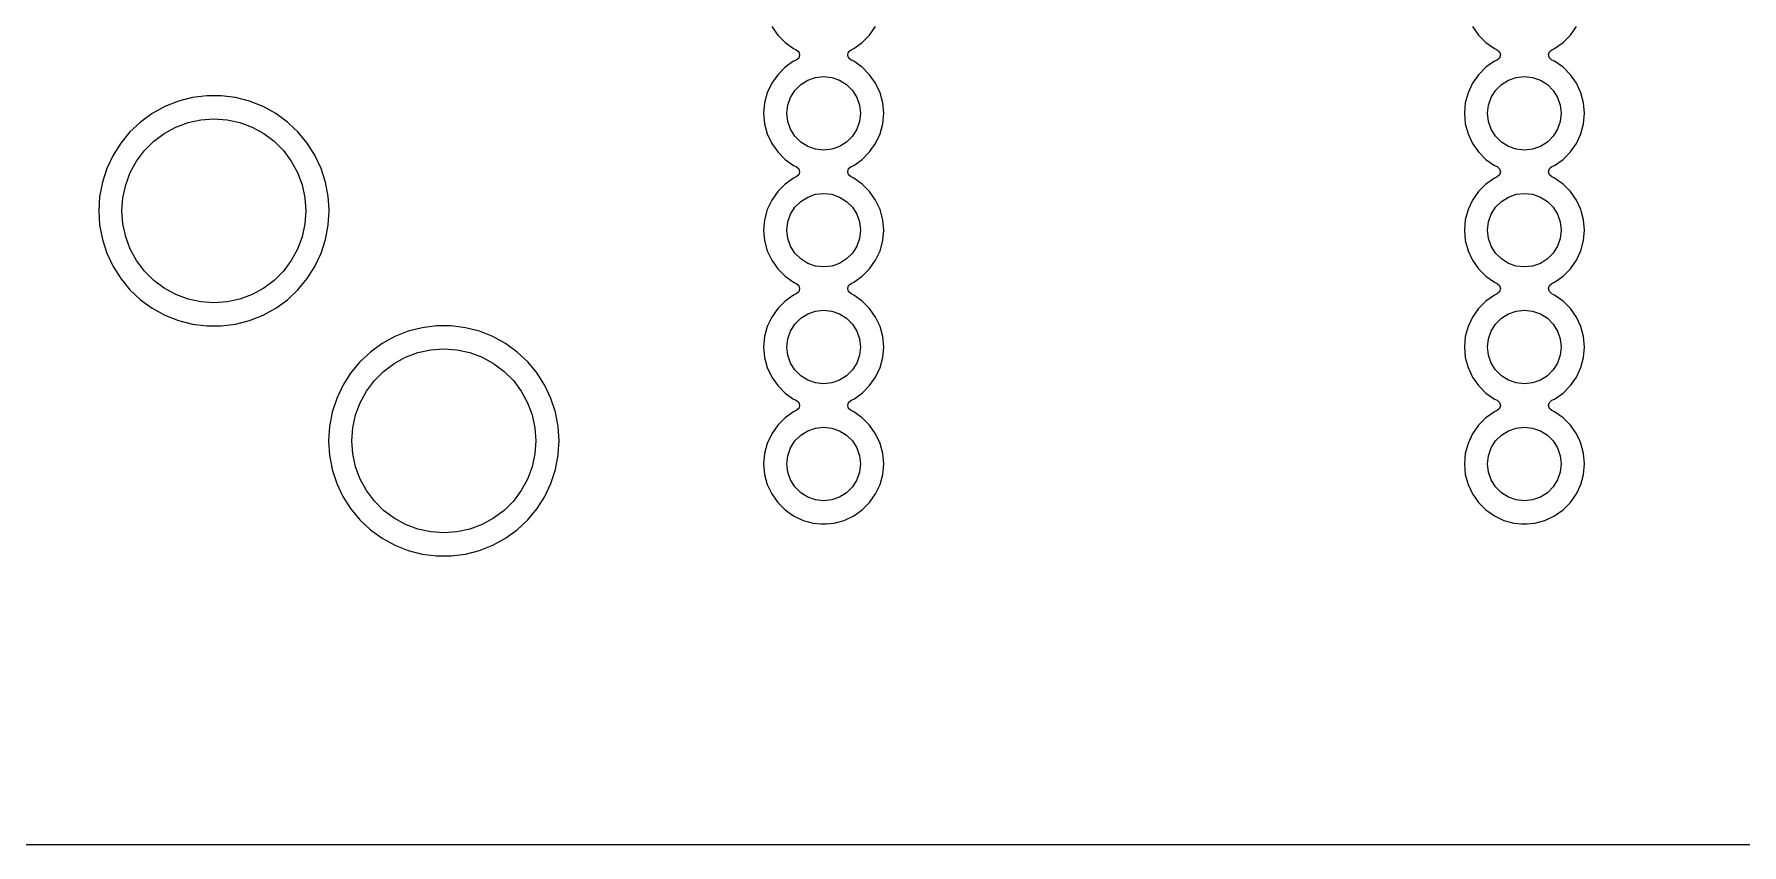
# Model space of a CAD drawing. Extents: x 76 to 217, y -144 to -46.
# Drawn here: x 140.09 to 177.23, y -143.78 to -126.16 of the extents above; entities that cross this region are included whole.
import ezdxf

# ---------------------------------------------------------------- set-up
doc = ezdxf.new("R2010")
doc.units = 0
doc.layers.add('BLACK', color=7, linetype='CONTINUOUS')

msp = doc.modelspace()

# ---------------------------------------------------------------- linework, layer by layer
at = {"layer": 'BLACK', "linetype": 'CONTINUOUS'}
for p, q in [((156.129432, -125.992734), (156.259954, -126.179141)), ((156.259954, -126.179141), (156.420858, -126.340045)), ((158.099139, -126.340047), (158.260047, -126.179139)), ((158.260047, -126.179139), (158.390568, -125.992734)), ((171.369432, -125.992734), (171.499954, -126.179141)), ((171.499954, -126.179141), (171.660858, -126.340045)), ((173.339139, -126.340047), (173.500047, -126.179139)), ((173.500047, -126.179139), (173.630568, -125.992734)), ((156.420858, -126.340045), (156.420861, -126.340047)), ((156.420861, -126.340047), (156.607266, -126.470568)), ((156.607266, -126.470568), (156.665275, -126.497618)), ((156.665275, -126.497618), (156.717714, -126.543791)), ((156.736866, -126.610984), (156.71665, -126.677865)), ((156.717714, -126.543791), (156.736866, -126.610984)), ((157.783133, -126.609017), (157.803348, -126.542135)), ((157.802285, -126.67621), (157.783133, -126.609017)), ((157.803348, -126.542135), (157.854725, -126.497618)), ((157.854725, -126.497618), (157.912734, -126.470568)), ((157.912734, -126.470568), (158.099139, -126.340047)), ((171.660858, -126.340045), (171.660861, -126.340047)), ((171.660861, -126.340047), (171.847266, -126.470568)), ((171.847266, -126.470568), (171.905275, -126.497618)), ((171.905275, -126.497618), (171.957714, -126.543791)), ((171.976866, -126.610984), (171.95665, -126.677865)), ((171.957714, -126.543791), (171.976866, -126.610984)), ((173.023133, -126.609017), (173.043348, -126.542135)), ((173.042285, -126.67621), (173.023133, -126.609017)), ((173.043348, -126.542135), (173.094725, -126.497618)), ((173.094725, -126.497618), (173.152734, -126.470568)), ((173.152734, -126.470568), (173.339139, -126.340047)), ((156.420858, -126.879954), (156.259954, -127.040858)), ((156.607265, -126.749432), (156.420858, -126.879954)), ((156.607267, -126.749431), (156.607265, -126.749432)), ((156.665275, -126.722382), (156.607267, -126.749431)), ((156.71665, -126.677865), (156.665275, -126.722382)), ((157.854725, -126.722382), (157.802285, -126.67621)), ((157.912728, -126.749429), (157.854725, -126.722382)), ((157.912734, -126.749432), (157.912728, -126.749429)), ((158.099141, -126.879954), (157.912734, -126.749432)), ((158.260045, -127.040858), (158.099141, -126.879954)), ((171.660858, -126.879954), (171.499954, -127.040858)), ((171.847265, -126.749432), (171.660858, -126.879954)), ((171.847267, -126.749431), (171.847265, -126.749432)), ((171.905275, -126.722382), (171.847267, -126.749431)), ((171.95665, -126.677865), (171.905275, -126.722382)), ((173.094725, -126.722382), (173.042285, -126.67621)), ((173.152728, -126.749429), (173.094725, -126.722382)), ((173.152734, -126.749432), (173.152728, -126.749429)), ((173.339141, -126.879954), (173.152734, -126.749432)), ((173.500045, -127.040858), (173.339141, -126.879954)), ((156.129431, -127.227267), (156.033261, -127.433502)), ((156.129432, -127.227265), (156.129431, -127.227267)), ((156.259954, -127.040858), (156.129432, -127.227265)), ((156.539225, -127.532893), (156.634535, -127.381208)), ((156.634535, -127.381208), (156.761208, -127.254535)), ((156.761208, -127.254535), (156.912893, -127.159225)), ((156.912893, -127.159225), (157.081983, -127.100058)), ((157.081983, -127.100058), (157.26, -127.08)), ((157.26, -127.08), (157.438017, -127.100058)), ((157.438017, -127.100058), (157.607107, -127.159225)), ((157.607107, -127.159225), (157.758792, -127.254535)), ((157.758792, -127.254535), (157.885465, -127.381208)), ((157.885465, -127.381208), (157.980775, -127.532893)), ((158.260047, -127.040861), (158.260045, -127.040858)), ((158.390568, -127.227266), (158.260047, -127.040861)), ((158.486739, -127.433504), (158.390568, -127.227266)), ((171.369431, -127.227267), (171.273261, -127.433502)), ((171.369432, -127.227265), (171.369431, -127.227267)), ((171.499954, -127.040858), (171.369432, -127.227265)), ((171.779225, -127.532893), (171.874535, -127.381208)), ((171.874535, -127.381208), (172.001208, -127.254535)), ((172.001208, -127.254535), (172.152893, -127.159225)), ((172.152893, -127.159225), (172.321983, -127.100058)), ((172.321983, -127.100058), (172.5, -127.08)), ((172.5, -127.08), (172.678017, -127.100058)), ((172.678017, -127.100058), (172.847107, -127.159225)), ((172.847107, -127.159225), (172.998792, -127.254535)), ((172.998792, -127.254535), (173.125465, -127.381208)), ((173.125465, -127.381208), (173.220775, -127.532893)), ((173.500047, -127.040861), (173.500045, -127.040858)), ((173.630568, -127.227266), (173.500047, -127.040861)), ((173.726739, -127.433504), (173.630568, -127.227266)), ((142.933241, -127.733002), (142.657516, -127.884584)), ((142.933242, -127.733001), (142.933241, -127.733002)), ((143.225771, -127.617181), (142.933242, -127.733001)), ((143.225774, -127.61718), (143.225771, -127.617181)), ((143.530523, -127.538934), (143.225774, -127.61718)), ((143.530536, -127.538932), (143.530523, -127.538934)), ((143.84267, -127.4995), (143.530536, -127.538932)), ((143.842682, -127.4995), (143.84267, -127.4995)), ((144.157318, -127.4995), (143.842682, -127.4995)), ((144.157329, -127.4995), (144.157318, -127.4995)), ((144.469463, -127.538932), (144.157329, -127.4995)), ((144.469476, -127.538934), (144.469463, -127.538932)), ((144.774225, -127.61718), (144.469476, -127.538934)), ((144.774228, -127.617181), (144.774225, -127.61718)), ((145.066757, -127.733001), (144.774228, -127.617181)), ((145.066758, -127.733002), (145.066757, -127.733001)), ((145.066763, -127.733004), (145.066758, -127.733002)), ((145.066766, -127.733006), (145.066763, -127.733004)), ((145.342484, -127.884584), (145.066766, -127.733006)), ((155.974364, -127.653313), (155.954532, -127.879998)), ((155.974366, -127.653302), (155.974364, -127.653313)), ((156.033258, -127.433511), (155.974366, -127.653302)), ((156.033261, -127.433502), (156.033258, -127.433511)), ((156.46, -127.88), (156.480058, -127.701983)), ((156.480058, -127.701983), (156.539225, -127.532893)), ((157.980775, -127.532893), (158.039942, -127.701983)), ((158.039942, -127.701983), (158.06, -127.88)), ((158.545635, -127.653308), (158.486739, -127.433504)), ((158.565468, -127.88), (158.545635, -127.653308)), ((171.214364, -127.653313), (171.194532, -127.879998)), ((171.214366, -127.653302), (171.214364, -127.653313)), ((171.273258, -127.433511), (171.214366, -127.653302)), ((171.273261, -127.433502), (171.273258, -127.433511)), ((171.7, -127.88), (171.720058, -127.701983)), ((171.720058, -127.701983), (171.779225, -127.532893)), ((173.220775, -127.532893), (173.279942, -127.701983)), ((173.279942, -127.701983), (173.3, -127.88)), ((173.785635, -127.653308), (173.726739, -127.433504)), ((173.805468, -127.88), (173.785635, -127.653308)), ((142.402968, -128.069523), (142.173608, -128.284907)), ((142.402978, -128.069515), (142.402968, -128.069523)), ((142.657504, -127.884591), (142.402978, -128.069515)), ((142.657516, -127.884584), (142.657504, -127.884591)), ((143.16917, -128.180736), (143.436535, -128.081014)), ((143.436535, -128.081014), (143.71537, -128.020357)), ((143.71537, -128.020357), (144, -128)), ((144, -128), (144.28463, -128.020357)), ((144.28463, -128.020357), (144.563465, -128.081014)), ((144.563465, -128.081014), (144.83083, -128.180736)), ((145.342488, -127.884586), (145.342484, -127.884584)), ((145.342495, -127.884591), (145.342488, -127.884586)), ((145.597021, -128.069515), (145.342495, -127.884591)), ((145.597027, -128.06952), (145.597021, -128.069515)), ((145.59703, -128.069522), (145.597027, -128.06952)), ((145.636606, -128.106686), (145.59703, -128.069522)), ((145.826391, -128.284907), (145.636606, -128.106686)), ((155.954532, -127.879998), (155.954532, -127.880001)), ((155.954532, -127.880001), (155.974364, -128.106686)), ((155.974364, -128.106686), (155.974366, -128.106697)), ((155.974366, -128.106697), (156.033258, -128.326488)), ((156.480058, -128.058017), (156.46, -127.88)), ((156.539225, -128.227107), (156.480058, -128.058017)), ((158.039942, -128.058017), (157.980775, -128.227107)), ((158.06, -127.88), (158.039942, -128.058017)), ((158.486739, -128.326496), (158.545635, -128.106692)), ((158.545635, -128.106692), (158.565468, -127.88)), ((171.194532, -127.879998), (171.194532, -127.880001)), ((171.194532, -127.880001), (171.214364, -128.106686)), ((171.214364, -128.106686), (171.214366, -128.106697)), ((171.214366, -128.106697), (171.273258, -128.326488)), ((171.720058, -128.058017), (171.7, -127.88)), ((171.779225, -128.227107), (171.720058, -128.058017)), ((173.279942, -128.058017), (173.220775, -128.227107)), ((173.3, -127.88), (173.279942, -128.058017)), ((173.726739, -128.326496), (173.785635, -128.106692)), ((173.785635, -128.106692), (173.805468, -127.88)), ((142.173606, -128.284909), (141.973054, -128.527334)), ((142.173608, -128.284907), (142.173606, -128.284909)), ((142.488501, -128.690279), (142.690279, -128.488501)), ((142.690279, -128.488501), (142.918718, -128.317493)), ((142.918718, -128.317493), (143.16917, -128.180736)), ((144.83083, -128.180736), (145.081282, -128.317493)), ((145.081282, -128.317493), (145.309721, -128.488501)), ((145.309721, -128.488501), (145.511499, -128.690279)), ((145.826393, -128.284909), (145.826391, -128.284907)), ((146.026945, -128.527334), (145.826393, -128.284909)), ((156.033258, -128.326488), (156.033261, -128.326497)), ((156.033261, -128.326497), (156.129431, -128.532732)), ((156.634535, -128.378792), (156.539225, -128.227107)), ((156.761208, -128.505465), (156.634535, -128.378792)), ((157.885465, -128.378792), (157.758792, -128.505465)), ((157.980775, -128.227107), (157.885465, -128.378792)), ((158.390568, -128.532734), (158.486739, -128.326496)), ((171.273258, -128.326488), (171.273261, -128.326497)), ((171.273261, -128.326497), (171.369431, -128.532732)), ((171.874535, -128.378792), (171.779225, -128.227107)), ((172.001208, -128.505465), (171.874535, -128.378792)), ((173.125465, -128.378792), (172.998792, -128.505465)), ((173.220775, -128.227107), (173.125465, -128.378792)), ((173.630568, -128.532734), (173.726739, -128.326496)), ((141.804461, -128.792996), (141.670499, -129.077678)), ((141.804464, -128.79299), (141.804461, -128.792996)), ((141.973051, -128.527338), (141.804464, -128.79299)), ((141.973054, -128.527334), (141.973051, -128.527338)), ((142.317493, -128.918718), (142.488501, -128.690279)), ((145.511499, -128.690279), (145.682507, -128.918718)), ((146.026947, -128.527337), (146.026945, -128.527334)), ((146.195537, -128.792993), (146.026947, -128.527337)), ((146.329503, -129.077685), (146.195537, -128.792993)), ((156.129431, -128.532732), (156.129432, -128.532734)), ((156.129432, -128.532734), (156.259954, -128.719141)), ((156.259954, -128.719141), (156.420858, -128.880045)), ((156.912893, -128.600775), (156.761208, -128.505465)), ((157.081983, -128.659942), (156.912893, -128.600775)), ((157.26, -128.68), (157.081983, -128.659942)), ((157.438017, -128.659942), (157.26, -128.68)), ((157.607107, -128.600775), (157.438017, -128.659942)), ((157.758792, -128.505465), (157.607107, -128.600775)), ((158.099139, -128.880047), (158.260047, -128.719139)), ((158.260047, -128.719139), (158.390568, -128.532734)), ((171.369431, -128.532732), (171.369432, -128.532734)), ((171.369432, -128.532734), (171.499954, -128.719141)), ((171.499954, -128.719141), (171.660858, -128.880045)), ((172.152893, -128.600775), (172.001208, -128.505465)), ((172.321983, -128.659942), (172.152893, -128.600775)), ((172.5, -128.68), (172.321983, -128.659942)), ((172.678017, -128.659942), (172.5, -128.68)), ((172.847107, -128.600775), (172.678017, -128.659942)), ((172.998792, -128.505465), (172.847107, -128.600775)), ((173.339139, -128.880047), (173.500047, -128.719139)), ((173.500047, -128.719139), (173.630568, -128.532734)), ((141.670497, -129.077683), (141.57327, -129.376916)), ((141.670499, -129.077678), (141.670497, -129.077683)), ((142.081014, -129.436535), (142.180736, -129.16917)), ((142.180736, -129.16917), (142.317493, -128.918718)), ((145.682507, -128.918718), (145.819264, -129.16917)), ((145.819264, -129.16917), (145.918986, -129.436535)), ((146.426731, -129.376921), (146.329503, -129.077685)), ((156.420858, -128.880045), (156.420861, -128.880047)), ((156.420861, -128.880047), (156.607266, -129.010568)), ((156.607266, -129.010568), (156.665275, -129.037618)), ((156.665275, -129.037618), (156.717714, -129.083791)), ((156.71665, -129.217865), (156.665275, -129.262382)), ((156.736866, -129.150984), (156.71665, -129.217865)), ((156.717714, -129.083791), (156.736866, -129.150984)), ((157.783133, -129.149017), (157.803348, -129.082135)), ((157.802285, -129.21621), (157.783133, -129.149017)), ((157.854725, -129.262382), (157.802285, -129.21621)), ((157.803348, -129.082135), (157.854725, -129.037618)), ((157.854725, -129.037618), (157.912734, -129.010568)), ((157.912734, -129.010568), (158.099139, -128.880047)), ((171.660858, -128.880045), (171.660861, -128.880047)), ((171.660861, -128.880047), (171.847266, -129.010568)), ((171.847266, -129.010568), (171.905275, -129.037618)), ((171.905275, -129.037618), (171.957714, -129.083791)), ((171.95665, -129.217865), (171.905275, -129.262382)), ((171.976866, -129.150984), (171.95665, -129.217865)), ((171.957714, -129.083791), (171.976866, -129.150984)), ((173.023133, -129.149017), (173.043348, -129.082135)), ((173.042285, -129.21621), (173.023133, -129.149017)), ((173.094725, -129.262382), (173.042285, -129.21621)), ((173.043348, -129.082135), (173.094725, -129.037618)), ((173.094725, -129.037618), (173.152734, -129.010568)), ((173.152734, -129.010568), (173.339139, -128.880047)), ((141.57327, -129.376916), (141.514311, -129.685988)), ((142.020357, -129.71537), (142.081014, -129.436535)), ((145.918986, -129.436535), (145.979643, -129.71537)), ((146.485688, -129.685985), (146.426731, -129.376921)), ((156.259954, -129.580858), (156.129432, -129.767265)), ((156.420858, -129.419954), (156.259954, -129.580858)), ((156.607265, -129.289432), (156.420858, -129.419954)), ((156.607267, -129.289431), (156.607265, -129.289432)), ((156.665275, -129.262382), (156.607267, -129.289431)), ((157.912728, -129.289429), (157.854725, -129.262382)), ((157.912734, -129.289432), (157.912728, -129.289429)), ((158.099141, -129.419954), (157.912734, -129.289432)), ((158.260045, -129.580858), (158.099141, -129.419954)), ((158.260047, -129.580861), (158.260045, -129.580858)), ((158.390568, -129.767266), (158.260047, -129.580861)), ((171.499954, -129.580858), (171.369432, -129.767265)), ((171.660858, -129.419954), (171.499954, -129.580858)), ((171.847265, -129.289432), (171.660858, -129.419954)), ((171.847267, -129.289431), (171.847265, -129.289432)), ((171.905275, -129.262382), (171.847267, -129.289431)), ((173.152728, -129.289429), (173.094725, -129.262382)), ((173.152734, -129.289432), (173.152728, -129.289429)), ((173.339141, -129.419954), (173.152734, -129.289432)), ((173.500045, -129.580858), (173.339141, -129.419954)), ((173.500047, -129.580861), (173.500045, -129.580858)), ((173.630568, -129.767266), (173.500047, -129.580861)), ((141.51431, -129.685995), (141.494556, -129.999994)), ((141.514311, -129.685988), (141.51431, -129.685995)), ((142, -130), (142.020357, -129.71537)), ((145.979643, -129.71537), (146, -130)), ((146.485688, -129.685988), (146.485688, -129.685985)), ((146.485689, -129.685995), (146.485688, -129.685988)), ((146.503777, -129.973511), (146.485689, -129.685995)), ((146.505444, -130), (146.503777, -129.973511)), ((156.033258, -129.973511), (155.974366, -130.193302)), ((156.033261, -129.973502), (156.033258, -129.973511)), ((156.129431, -129.767267), (156.033261, -129.973502)), ((156.129432, -129.767265), (156.129431, -129.767267)), ((156.539225, -130.072893), (156.634535, -129.921208)), ((156.634535, -129.921208), (156.761208, -129.794535)), ((156.761208, -129.794535), (156.912893, -129.699225)), ((156.912893, -129.699225), (157.081983, -129.640058)), ((157.081983, -129.640058), (157.26, -129.62)), ((157.26, -129.62), (157.438017, -129.640058)), ((157.438017, -129.640058), (157.607107, -129.699225)), ((157.607107, -129.699225), (157.758792, -129.794535)), ((157.758792, -129.794535), (157.885465, -129.921208)), ((157.885465, -129.921208), (157.980775, -130.072893)), ((158.486739, -129.973504), (158.390568, -129.767266)), ((158.545635, -130.193308), (158.486739, -129.973504)), ((171.273258, -129.973511), (171.214366, -130.193302)), ((171.273261, -129.973502), (171.273258, -129.973511)), ((171.369431, -129.767267), (171.273261, -129.973502)), ((171.369432, -129.767265), (171.369431, -129.767267)), ((171.779225, -130.072893), (171.874535, -129.921208)), ((171.874535, -129.921208), (172.001208, -129.794535)), ((172.001208, -129.794535), (172.152893, -129.699225)), ((172.152893, -129.699225), (172.321983, -129.640058)), ((172.321983, -129.640058), (172.5, -129.62)), ((172.5, -129.62), (172.678017, -129.640058)), ((172.678017, -129.640058), (172.847107, -129.699225)), ((172.847107, -129.699225), (172.998792, -129.794535)), ((172.998792, -129.794535), (173.125465, -129.921208)), ((173.125465, -129.921208), (173.220775, -130.072893)), ((173.726739, -129.973504), (173.630568, -129.767266)), ((173.73384, -130.000005), (173.726739, -129.973504)), ((141.494556, -129.999994), (141.494556, -130.000005)), ((141.494556, -130.000005), (141.51431, -130.314004)), ((141.51431, -130.314004), (141.514311, -130.314011)), ((141.514311, -130.314011), (141.57327, -130.623083)), ((142.020357, -130.28463), (142, -130)), ((142.081014, -130.563465), (142.020357, -130.28463)), ((145.979643, -130.28463), (145.918986, -130.563465)), ((146, -130), (145.979643, -130.28463)), ((146.426731, -130.623079), (146.485688, -130.314015)), ((146.485688, -130.314015), (146.505444, -130)), ((155.974364, -130.193313), (155.954532, -130.419998)), ((155.974366, -130.193302), (155.974364, -130.193313)), ((156.46, -130.42), (156.480058, -130.241983)), ((156.480058, -130.241983), (156.539225, -130.072893)), ((157.980775, -130.072893), (158.039942, -130.241983)), ((158.039942, -130.241983), (158.06, -130.42)), ((158.565468, -130.42), (158.545635, -130.193308)), ((171.214364, -130.193313), (171.194532, -130.419998)), ((171.214366, -130.193302), (171.214364, -130.193313)), ((171.7, -130.42), (171.720058, -130.241983)), ((171.720058, -130.241983), (171.779225, -130.072893)), ((173.220775, -130.072893), (173.279942, -130.241983)), ((173.279942, -130.241983), (173.3, -130.42)), ((173.785635, -130.193308), (173.73384, -130.000005)), ((173.805468, -130.42), (173.785635, -130.193308)), ((141.57327, -130.623083), (141.670497, -130.922316)), ((142.180736, -130.83083), (142.081014, -130.563465)), ((145.918986, -130.563465), (145.819264, -130.83083)), ((146.329503, -130.922315), (146.426731, -130.623079)), ((155.954532, -130.419998), (155.954532, -130.420001)), ((155.954532, -130.420001), (155.974364, -130.646686)), ((155.974364, -130.646686), (155.974366, -130.646697)), ((155.974366, -130.646697), (156.033258, -130.866488)), ((156.480058, -130.598017), (156.46, -130.42)), ((156.539225, -130.767107), (156.480058, -130.598017)), ((158.039942, -130.598017), (157.980775, -130.767107)), ((158.06, -130.42), (158.039942, -130.598017)), ((158.486739, -130.866496), (158.545635, -130.646692)), ((158.545635, -130.646692), (158.565468, -130.42)), ((171.194532, -130.419998), (171.194532, -130.420001)), ((171.194532, -130.420001), (171.214364, -130.646686)), ((171.214364, -130.646686), (171.214366, -130.646697)), ((171.214366, -130.646697), (171.273258, -130.866488)), ((171.720058, -130.598017), (171.7, -130.42)), ((171.779225, -130.767107), (171.720058, -130.598017)), ((173.279942, -130.598017), (173.220775, -130.767107)), ((173.3, -130.42), (173.279942, -130.598017)), ((173.726739, -130.866496), (173.785635, -130.646692)), ((173.785635, -130.646692), (173.805468, -130.42)), ((141.670497, -130.922316), (141.670499, -130.922321)), ((141.670499, -130.922321), (141.804461, -131.207003)), ((142.317493, -131.081282), (142.180736, -130.83083)), ((142.488501, -131.309721), (142.317493, -131.081282)), ((145.682507, -131.081282), (145.511499, -131.309721)), ((145.819264, -130.83083), (145.682507, -131.081282)), ((146.195537, -131.207007), (146.329503, -130.922315)), ((156.033258, -130.866488), (156.033261, -130.866497)), ((156.033261, -130.866497), (156.129431, -131.072732)), ((156.129431, -131.072732), (156.129432, -131.072734)), ((156.129432, -131.072734), (156.259954, -131.259141)), ((156.634535, -130.918792), (156.539225, -130.767107)), ((156.761208, -131.045465), (156.634535, -130.918792)), ((156.912893, -131.140775), (156.761208, -131.045465)), ((157.758792, -131.045465), (157.607107, -131.140775)), ((157.885465, -130.918792), (157.758792, -131.045465)), ((157.980775, -130.767107), (157.885465, -130.918792)), ((158.260047, -131.259139), (158.390568, -131.072734)), ((158.390568, -131.072734), (158.486739, -130.866496)), ((171.273258, -130.866488), (171.273261, -130.866497)), ((171.273261, -130.866497), (171.369431, -131.072732)), ((171.369431, -131.072732), (171.369432, -131.072734)), ((171.369432, -131.072734), (171.499954, -131.259141)), ((171.874535, -130.918792), (171.779225, -130.767107)), ((172.001208, -131.045465), (171.874535, -130.918792)), ((172.152893, -131.140775), (172.001208, -131.045465)), ((172.998792, -131.045465), (172.847107, -131.140775)), ((173.125465, -130.918792), (172.998792, -131.045465)), ((173.220775, -130.767107), (173.125465, -130.918792)), ((173.500047, -131.259139), (173.630568, -131.072734)), ((173.630568, -131.072734), (173.726739, -130.866496)), ((141.804461, -131.207003), (141.804464, -131.207009)), ((141.804464, -131.207009), (141.973051, -131.472661)), ((142.690279, -131.511499), (142.488501, -131.309721)), ((145.511499, -131.309721), (145.309721, -131.511499)), ((146.026947, -131.472663), (146.195537, -131.207007)), ((156.259954, -131.259141), (156.420858, -131.420045)), ((156.420858, -131.420045), (156.420861, -131.420047)), ((156.420861, -131.420047), (156.607266, -131.550568)), ((157.081983, -131.199942), (156.912893, -131.140775)), ((157.26, -131.22), (157.081983, -131.199942)), ((157.438017, -131.199942), (157.26, -131.22)), ((157.607107, -131.140775), (157.438017, -131.199942)), ((157.912734, -131.550568), (158.099139, -131.420047)), ((158.099139, -131.420047), (158.260047, -131.259139)), ((171.499954, -131.259141), (171.660858, -131.420045)), ((171.660858, -131.420045), (171.660861, -131.420047)), ((171.660861, -131.420047), (171.847266, -131.550568)), ((172.321983, -131.199942), (172.152893, -131.140775)), ((172.5, -131.22), (172.321983, -131.199942)), ((172.678017, -131.199942), (172.5, -131.22)), ((172.847107, -131.140775), (172.678017, -131.199942)), ((173.152734, -131.550568), (173.339139, -131.420047)), ((173.339139, -131.420047), (173.500047, -131.259139)), ((141.973051, -131.472661), (141.973054, -131.472665)), ((141.973054, -131.472665), (142.173606, -131.71509)), ((142.173606, -131.71509), (142.173608, -131.715092)), ((142.173608, -131.715092), (142.402968, -131.930476)), ((142.918718, -131.682507), (142.690279, -131.511499)), ((143.16917, -131.819264), (142.918718, -131.682507)), ((143.436535, -131.918986), (143.16917, -131.819264)), ((144.83083, -131.819264), (144.563465, -131.918986)), ((145.081282, -131.682507), (144.83083, -131.819264)), ((145.309721, -131.511499), (145.081282, -131.682507)), ((145.59703, -131.930478), (145.82639, -131.715094)), ((145.82639, -131.715094), (146.026947, -131.472663)), ((156.607265, -131.829432), (156.420858, -131.959954)), ((156.607267, -131.829431), (156.607265, -131.829432)), ((156.607266, -131.550568), (156.665275, -131.577618)), ((156.665275, -131.802382), (156.607267, -131.829431)), ((156.665275, -131.577618), (156.717714, -131.623791)), ((156.71665, -131.757865), (156.665275, -131.802382)), ((156.736866, -131.690984), (156.71665, -131.757865)), ((156.717714, -131.623791), (156.736866, -131.690984)), ((157.783133, -131.689017), (157.803348, -131.622135)), ((157.802285, -131.75621), (157.783133, -131.689017)), ((157.854725, -131.802382), (157.802285, -131.75621)), ((157.803348, -131.622135), (157.854725, -131.577618)), ((157.854725, -131.577618), (157.912734, -131.550568)), ((157.912728, -131.829429), (157.854725, -131.802382)), ((157.912734, -131.829432), (157.912728, -131.829429)), ((158.099141, -131.959954), (157.912734, -131.829432)), ((171.847265, -131.829432), (171.660858, -131.959954)), ((171.847267, -131.829431), (171.847265, -131.829432)), ((171.847266, -131.550568), (171.905275, -131.577618)), ((171.905275, -131.802382), (171.847267, -131.829431)), ((171.905275, -131.577618), (171.957714, -131.623791)), ((171.95665, -131.757865), (171.905275, -131.802382)), ((171.976866, -131.690984), (171.95665, -131.757865)), ((171.957714, -131.623791), (171.976866, -131.690984)), ((173.023133, -131.689017), (173.043348, -131.622135)), ((173.042285, -131.75621), (173.023133, -131.689017)), ((173.094725, -131.802382), (173.042285, -131.75621)), ((173.043348, -131.622135), (173.094725, -131.577618)), ((173.094725, -131.577618), (173.152734, -131.550568)), ((173.152728, -131.829429), (173.094725, -131.802382)), ((173.152734, -131.829432), (173.152728, -131.829429)), ((173.339141, -131.959954), (173.152734, -131.829432)), ((142.402968, -131.930476), (142.402978, -131.930484)), ((142.402978, -131.930484), (142.657504, -132.115408)), ((142.657504, -132.115408), (142.657509, -132.11541)), ((142.657509, -132.11541), (142.657516, -132.115416)), ((142.657516, -132.115416), (142.933234, -132.266994)), ((143.71537, -131.979643), (143.436535, -131.918986)), ((144, -132), (143.71537, -131.979643)), ((144.28463, -131.979643), (144, -132)), ((144.563465, -131.918986), (144.28463, -131.979643)), ((145.066766, -132.266994), (145.342484, -132.115416)), ((145.342484, -132.115416), (145.59703, -131.930478)), ((156.259954, -132.120858), (156.129432, -132.307265)), ((156.420858, -131.959954), (156.259954, -132.120858)), ((156.912893, -132.239225), (157.081983, -132.180058)), ((157.081983, -132.180058), (157.26, -132.16)), ((157.26, -132.16), (157.438017, -132.180058)), ((157.438017, -132.180058), (157.607107, -132.239225)), ((158.260045, -132.120858), (158.099141, -131.959954)), ((158.260047, -132.120861), (158.260045, -132.120858)), ((158.390568, -132.307266), (158.260047, -132.120861)), ((171.499954, -132.120858), (171.369432, -132.307265)), ((171.660858, -131.959954), (171.499954, -132.120858)), ((172.152893, -132.239225), (172.321983, -132.180058)), ((172.321983, -132.180058), (172.5, -132.16)), ((172.5, -132.16), (172.678017, -132.180058)), ((172.678017, -132.180058), (172.847107, -132.239225)), ((173.500045, -132.120858), (173.339141, -131.959954)), ((173.500047, -132.120861), (173.500045, -132.120858)), ((173.630568, -132.307266), (173.500047, -132.120861)), ((142.933234, -132.266994), (142.933239, -132.266996)), ((142.933239, -132.266996), (142.933241, -132.266997)), ((142.933241, -132.266997), (142.933242, -132.266998)), ((142.933242, -132.266998), (143.225771, -132.382818)), ((143.225771, -132.382818), (143.225774, -132.382819)), ((143.225774, -132.382819), (143.530523, -132.461065)), ((143.530523, -132.461065), (143.530527, -132.461066)), ((143.530527, -132.461066), (143.59601, -132.469338)), ((143.59601, -132.469338), (143.84267, -132.500499)), ((143.84267, -132.500499), (143.842679, -132.500499)), ((143.842679, -132.500499), (143.842682, -132.5005)), ((143.842682, -132.5005), (143.842684, -132.5005)), ((143.842684, -132.5005), (144.157316, -132.5005)), ((144.157316, -132.5005), (144.157318, -132.5005)), ((144.157318, -132.5005), (144.157321, -132.500499)), ((144.157321, -132.500499), (144.157329, -132.500499)), ((144.157329, -132.500499), (144.343593, -132.476968)), ((144.343593, -132.476968), (144.469473, -132.461066)), ((144.469473, -132.461066), (144.774225, -132.382819)), ((144.774225, -132.382819), (144.774228, -132.382818)), ((144.774228, -132.382818), (145.066757, -132.266998)), ((145.066756, -132.266997), (145.066766, -132.266994)), ((145.066758, -132.266997), (145.066756, -132.266997)), ((145.066757, -132.266998), (145.066758, -132.266997)), ((148.530523, -132.538934), (148.225774, -132.61718)), ((148.530536, -132.538932), (148.530523, -132.538934)), ((148.84267, -132.4995), (148.530536, -132.538932)), ((148.842682, -132.4995), (148.84267, -132.4995)), ((149.157318, -132.4995), (148.842682, -132.4995)), ((149.157329, -132.4995), (149.157318, -132.4995)), ((149.469463, -132.538932), (149.157329, -132.4995)), ((149.469476, -132.538934), (149.469463, -132.538932)), ((149.774225, -132.61718), (149.469476, -132.538934)), ((156.033258, -132.513511), (155.974366, -132.733302)), ((156.033261, -132.513502), (156.033258, -132.513511)), ((156.129431, -132.307267), (156.033261, -132.513502)), ((156.129432, -132.307265), (156.129431, -132.307267)), ((156.539225, -132.612893), (156.634535, -132.461208)), ((156.634535, -132.461208), (156.761208, -132.334535)), ((156.761208, -132.334535), (156.912893, -132.239225)), ((157.607107, -132.239225), (157.758792, -132.334535)), ((157.758792, -132.334535), (157.885465, -132.461208)), ((157.885465, -132.461208), (157.980775, -132.612893)), ((158.486739, -132.513504), (158.390568, -132.307266)), ((158.545635, -132.733308), (158.486739, -132.513504)), ((171.273258, -132.513511), (171.214366, -132.733302)), ((171.273261, -132.513502), (171.273258, -132.513511)), ((171.369431, -132.307267), (171.273261, -132.513502)), ((171.369432, -132.307265), (171.369431, -132.307267)), ((171.779225, -132.612893), (171.874535, -132.461208)), ((171.874535, -132.461208), (172.001208, -132.334535)), ((172.001208, -132.334535), (172.152893, -132.239225)), ((172.847107, -132.239225), (172.998792, -132.334535)), ((172.998792, -132.334535), (173.125465, -132.461208)), ((173.125465, -132.461208), (173.220775, -132.612893)), ((173.726739, -132.513504), (173.630568, -132.307266)), ((173.785635, -132.733308), (173.726739, -132.513504)), ((147.657504, -132.884591), (147.402978, -133.069515)), ((147.657516, -132.884584), (147.657504, -132.884591)), ((147.933241, -132.733002), (147.657516, -132.884584)), ((147.933242, -132.733001), (147.933241, -132.733002)), ((148.225771, -132.617181), (147.933242, -132.733001)), ((148.225774, -132.61718), (148.225771, -132.617181)), ((149.774228, -132.617181), (149.774225, -132.61718)), ((150.066757, -132.733001), (149.774228, -132.617181)), ((150.066758, -132.733002), (150.066757, -132.733001)), ((150.066763, -132.733004), (150.066758, -132.733002)), ((150.066766, -132.733006), (150.066763, -132.733004)), ((150.342484, -132.884584), (150.066766, -132.733006)), ((150.342488, -132.884586), (150.342484, -132.884584)), ((150.342495, -132.884591), (150.342488, -132.884586)), ((150.597021, -133.069515), (150.342495, -132.884591)), ((155.974364, -132.733313), (155.954532, -132.959998)), ((155.974366, -132.733302), (155.974364, -132.733313)), ((156.46, -132.96), (156.480058, -132.781983)), ((156.480058, -132.781983), (156.539225, -132.612893)), ((157.980775, -132.612893), (158.039942, -132.781983)), ((158.039942, -132.781983), (158.06, -132.96)), ((158.565468, -132.96), (158.545635, -132.733308)), ((171.214364, -132.733313), (171.194532, -132.959998)), ((171.214366, -132.733302), (171.214364, -132.733313)), ((171.7, -132.96), (171.720058, -132.781983)), ((171.720058, -132.781983), (171.779225, -132.612893)), ((173.220775, -132.612893), (173.279942, -132.781983)), ((173.279942, -132.781983), (173.3, -132.96)), ((173.805468, -132.96), (173.785635, -132.733308)), ((147.173606, -133.284909), (146.973054, -133.527334)), ((147.173608, -133.284907), (147.173606, -133.284909)), ((147.402968, -133.069523), (147.173608, -133.284907)), ((147.402978, -133.069515), (147.402968, -133.069523)), ((147.690279, -133.488501), (147.918718, -133.317493)), ((147.918718, -133.317493), (148.16917, -133.180736)), ((148.16917, -133.180736), (148.436535, -133.081014)), ((148.436535, -133.081014), (148.71537, -133.020357)), ((148.71537, -133.020357), (149, -133)), ((149, -133), (149.28463, -133.020357)), ((149.28463, -133.020357), (149.563465, -133.081014)), ((149.563465, -133.081014), (149.83083, -133.180736)), ((149.83083, -133.180736), (150.081282, -133.317493)), ((150.081282, -133.317493), (150.309721, -133.488501)), ((150.597031, -133.069523), (150.597021, -133.069515)), ((150.826391, -133.284907), (150.597031, -133.069523)), ((150.826393, -133.284909), (150.826391, -133.284907)), ((151.026945, -133.527334), (150.826393, -133.284909)), ((155.954532, -132.959998), (155.954532, -132.960001)), ((155.954532, -132.960001), (155.974364, -133.186686)), ((155.974364, -133.186686), (155.974366, -133.186697)), ((155.974366, -133.186697), (156.033258, -133.406488)), ((156.480058, -133.138017), (156.46, -132.96)), ((156.539225, -133.307107), (156.480058, -133.138017)), ((156.634535, -133.458792), (156.539225, -133.307107)), ((157.980775, -133.307107), (157.885465, -133.458792)), ((158.039942, -133.138017), (157.980775, -133.307107)), ((158.06, -132.96), (158.039942, -133.138017)), ((158.486739, -133.406496), (158.545635, -133.186692)), ((158.545635, -133.186692), (158.565468, -132.96)), ((171.194532, -132.959998), (171.194532, -132.960001)), ((171.194532, -132.960001), (171.214364, -133.186686)), ((171.214364, -133.186686), (171.214366, -133.186697)), ((171.214366, -133.186697), (171.273258, -133.406488)), ((171.720058, -133.138017), (171.7, -132.96)), ((171.779225, -133.307107), (171.720058, -133.138017)), ((171.874535, -133.458792), (171.779225, -133.307107)), ((173.220775, -133.307107), (173.125465, -133.458792)), ((173.279942, -133.138017), (173.220775, -133.307107)), ((173.3, -132.96), (173.279942, -133.138017)), ((173.726739, -133.406496), (173.785635, -133.186692)), ((173.785635, -133.186692), (173.805468, -132.96)), ((146.973051, -133.527338), (146.804464, -133.79299)), ((146.973054, -133.527334), (146.973051, -133.527338)), ((147.317493, -133.918718), (147.488501, -133.690279)), ((147.488501, -133.690279), (147.690279, -133.488501)), ((150.309721, -133.488501), (150.511499, -133.690279)), ((150.511499, -133.690279), (150.682507, -133.918718)), ((151.026948, -133.527338), (151.026945, -133.527334)), ((151.160414, -133.737648), (151.026948, -133.527338)), ((156.033258, -133.406488), (156.033261, -133.406497)), ((156.033261, -133.406497), (156.129431, -133.612732)), ((156.129431, -133.612732), (156.129432, -133.612734)), ((156.129432, -133.612734), (156.259954, -133.799141)), ((156.761208, -133.585465), (156.634535, -133.458792)), ((156.912893, -133.680775), (156.761208, -133.585465)), ((157.081983, -133.739942), (156.912893, -133.680775)), ((157.607107, -133.680775), (157.438017, -133.739942)), ((157.758792, -133.585465), (157.607107, -133.680775)), ((157.885465, -133.458792), (157.758792, -133.585465)), ((158.260047, -133.799139), (158.390568, -133.612734)), ((158.390568, -133.612734), (158.486739, -133.406496)), ((171.273258, -133.406488), (171.273261, -133.406497)), ((171.273261, -133.406497), (171.369431, -133.612732)), ((171.369431, -133.612732), (171.369432, -133.612734)), ((171.369432, -133.612734), (171.499954, -133.799141)), ((172.001208, -133.585465), (171.874535, -133.458792)), ((172.152893, -133.680775), (172.001208, -133.585465)), ((172.321983, -133.739942), (172.152893, -133.680775)), ((172.847107, -133.680775), (172.678017, -133.739942)), ((172.998792, -133.585465), (172.847107, -133.680775)), ((173.125465, -133.458792), (172.998792, -133.585465)), ((173.500047, -133.799139), (173.630568, -133.612734)), ((173.630568, -133.612734), (173.726739, -133.406496)), ((146.804461, -133.792996), (146.670499, -134.077678)), ((146.804464, -133.79299), (146.804461, -133.792996)), ((147.180736, -134.16917), (147.317493, -133.918718)), ((150.682507, -133.918718), (150.819264, -134.16917)), ((151.195537, -133.792993), (151.160414, -133.737648)), ((151.329503, -134.077685), (151.195537, -133.792993)), ((156.259954, -133.799141), (156.420858, -133.960045)), ((156.420858, -133.960045), (156.420861, -133.960047)), ((156.420861, -133.960047), (156.607266, -134.090568)), ((157.26, -133.76), (157.081983, -133.739942)), ((157.438017, -133.739942), (157.26, -133.76)), ((157.912734, -134.090568), (158.099139, -133.960047)), ((158.099139, -133.960047), (158.260047, -133.799139)), ((171.499954, -133.799141), (171.660858, -133.960045)), ((171.660858, -133.960045), (171.660861, -133.960047)), ((171.660861, -133.960047), (171.847266, -134.090568)), ((172.5, -133.76), (172.321983, -133.739942)), ((172.678017, -133.739942), (172.5, -133.76)), ((173.152734, -134.090568), (173.339139, -133.960047)), ((173.339139, -133.960047), (173.500047, -133.799139)), ((146.57327, -134.376916), (146.514311, -134.685988)), ((146.670497, -134.077683), (146.57327, -134.376916)), ((146.670499, -134.077678), (146.670497, -134.077683)), ((147.020357, -134.71537), (147.081014, -134.436535)), ((147.081014, -134.436535), (147.180736, -134.16917)), ((150.819264, -134.16917), (150.918986, -134.436535)), ((150.918986, -134.436535), (150.979643, -134.71537)), ((151.426731, -134.376921), (151.329503, -134.077685)), ((151.485688, -134.685985), (151.426731, -134.376921)), ((156.607265, -134.369432), (156.420858, -134.499954)), ((156.607267, -134.369431), (156.607265, -134.369432)), ((156.607266, -134.090568), (156.665275, -134.117618)), ((156.665275, -134.342382), (156.607267, -134.369431)), ((156.665275, -134.117618), (156.717714, -134.163791)), ((156.71665, -134.297865), (156.665275, -134.342382)), ((156.736866, -134.230984), (156.71665, -134.297865)), ((156.717714, -134.163791), (156.736866, -134.230984)), ((157.783133, -134.229017), (157.803348, -134.162135)), ((157.802285, -134.29621), (157.783133, -134.229017)), ((157.854725, -134.342382), (157.802285, -134.29621)), ((157.803348, -134.162135), (157.854725, -134.117618)), ((157.854725, -134.117618), (157.912734, -134.090568)), ((157.912728, -134.369429), (157.854725, -134.342382)), ((157.912734, -134.369432), (157.912728, -134.369429)), ((158.099141, -134.499954), (157.912734, -134.369432)), ((171.847265, -134.369432), (171.660858, -134.499954)), ((171.847267, -134.369431), (171.847265, -134.369432)), ((171.847266, -134.090568), (171.905275, -134.117618)), ((171.905275, -134.342382), (171.847267, -134.369431)), ((171.905275, -134.117618), (171.957714, -134.163791)), ((171.95665, -134.297865), (171.905275, -134.342382)), ((171.976866, -134.230984), (171.95665, -134.297865)), ((171.957714, -134.163791), (171.976866, -134.230984)), ((173.023133, -134.229017), (173.043348, -134.162135)), ((173.042285, -134.29621), (173.023133, -134.229017)), ((173.094725, -134.342382), (173.042285, -134.29621)), ((173.043348, -134.162135), (173.094725, -134.117618)), ((173.094725, -134.117618), (173.152734, -134.090568)), ((173.152728, -134.369429), (173.094725, -134.342382)), ((173.152734, -134.369432), (173.152728, -134.369429)), ((173.339141, -134.499954), (173.152734, -134.369432)), ((146.51431, -134.685995), (146.494556, -134.999994)), ((146.514311, -134.685988), (146.51431, -134.685995)), ((147, -135), (147.020357, -134.71537)), ((150.979643, -134.71537), (151, -135)), ((151.485688, -134.685988), (151.485688, -134.685985)), ((151.485689, -134.685995), (151.485688, -134.685988)), ((151.505444, -134.999994), (151.485689, -134.685995)), ((156.259954, -134.660858), (156.129432, -134.847265)), ((156.420858, -134.499954), (156.259954, -134.660858)), ((156.761208, -134.874535), (156.912893, -134.779225)), ((156.912893, -134.779225), (157.081983, -134.720058)), ((157.081983, -134.720058), (157.26, -134.7)), ((157.26, -134.7), (157.438017, -134.720058)), ((157.438017, -134.720058), (157.607107, -134.779225)), ((157.607107, -134.779225), (157.758792, -134.874535)), ((158.260045, -134.660858), (158.099141, -134.499954)), ((158.260047, -134.660861), (158.260045, -134.660858)), ((158.390568, -134.847266), (158.260047, -134.660861)), ((171.499954, -134.660858), (171.369432, -134.847265)), ((171.660858, -134.499954), (171.499954, -134.660858)), ((172.001208, -134.874535), (172.152893, -134.779225)), ((172.152893, -134.779225), (172.321983, -134.720058)), ((172.321983, -134.720058), (172.5, -134.7)), ((172.5, -134.7), (172.678017, -134.720058)), ((172.678017, -134.720058), (172.847107, -134.779225)), ((172.847107, -134.779225), (172.998792, -134.874535)), ((173.500045, -134.660858), (173.339141, -134.499954)), ((173.500047, -134.660861), (173.500045, -134.660858)), ((173.630568, -134.847266), (173.500047, -134.660861)), ((146.494556, -134.999994), (146.494556, -135.000005)), ((146.494556, -135.000005), (146.51431, -135.314004)), ((147.020357, -135.28463), (147, -135)), ((151, -135), (150.979643, -135.28463)), ((151.488249, -135.273308), (151.505444, -135.000005)), ((151.505444, -135.000005), (151.505444, -134.999994)), ((156.033258, -135.053511), (155.974366, -135.273302)), ((156.033261, -135.053502), (156.033258, -135.053511)), ((156.129431, -134.847267), (156.033261, -135.053502)), ((156.129432, -134.847265), (156.129431, -134.847267)), ((156.480058, -135.321983), (156.539225, -135.152893)), ((156.539225, -135.152893), (156.634535, -135.001208)), ((156.634535, -135.001208), (156.761208, -134.874535)), ((157.758792, -134.874535), (157.885465, -135.001208)), ((157.885465, -135.001208), (157.980775, -135.152893)), ((157.980775, -135.152893), (158.039942, -135.321983)), ((158.486739, -135.053504), (158.390568, -134.847266)), ((158.545635, -135.273308), (158.486739, -135.053504)), ((171.273258, -135.053511), (171.214366, -135.273302)), ((171.273261, -135.053502), (171.273258, -135.053511)), ((171.369431, -134.847267), (171.273261, -135.053502)), ((171.369432, -134.847265), (171.369431, -134.847267)), ((171.720058, -135.321983), (171.779225, -135.152893)), ((171.779225, -135.152893), (171.874535, -135.001208)), ((171.874535, -135.001208), (172.001208, -134.874535)), ((172.998792, -134.874535), (173.125465, -135.001208)), ((173.125465, -135.001208), (173.220775, -135.152893)), ((173.220775, -135.152893), (173.279942, -135.321983)), ((173.701792, -135.000005), (173.630568, -134.847266)), ((173.726739, -135.053504), (173.701792, -135.000005)), ((173.785635, -135.273308), (173.726739, -135.053504)), ((146.51431, -135.314004), (146.514311, -135.314011)), ((146.514311, -135.314011), (146.514312, -135.314015)), ((146.514312, -135.314015), (146.54979, -135.5)), ((146.54979, -135.5), (146.57327, -135.623083)), ((147.081014, -135.563465), (147.020357, -135.28463)), ((150.979643, -135.28463), (150.918986, -135.563465)), ((151.426731, -135.623079), (151.450209, -135.500001)), ((151.450209, -135.500001), (151.485688, -135.314015)), ((151.485688, -135.314015), (151.488249, -135.273308)), ((155.974364, -135.273313), (155.954532, -135.499998)), ((155.954532, -135.499998), (155.954532, -135.500001)), ((155.954532, -135.500001), (155.974364, -135.726686)), ((155.974366, -135.273302), (155.974364, -135.273313)), ((156.46, -135.5), (156.480058, -135.321983)), ((156.480058, -135.678017), (156.46, -135.5)), ((158.039942, -135.321983), (158.06, -135.5)), ((158.06, -135.5), (158.039942, -135.678017)), ((158.565468, -135.5), (158.545635, -135.273308)), ((158.545635, -135.726692), (158.565468, -135.500001)), ((158.565468, -135.500001), (158.565468, -135.5)), ((171.214364, -135.273313), (171.194532, -135.499998)), ((171.194532, -135.499998), (171.194532, -135.500001)), ((171.194532, -135.500001), (171.214364, -135.726686)), ((171.214366, -135.273302), (171.214364, -135.273313)), ((171.7, -135.5), (171.720058, -135.321983)), ((171.720058, -135.678017), (171.7, -135.5)), ((173.279942, -135.321983), (173.3, -135.5)), ((173.3, -135.5), (173.279942, -135.678017)), ((173.805468, -135.5), (173.785635, -135.273308)), ((173.785635, -135.726692), (173.805468, -135.5)), ((146.57327, -135.623083), (146.670497, -135.922316)), ((146.670497, -135.922316), (146.670499, -135.922321)), ((146.670499, -135.922321), (146.804461, -136.207003)), ((147.180736, -135.83083), (147.081014, -135.563465)), ((147.317493, -136.081282), (147.180736, -135.83083)), ((150.819264, -135.83083), (150.682507, -136.081282)), ((150.918986, -135.563465), (150.819264, -135.83083)), ((151.195537, -136.207007), (151.329503, -135.922315)), ((151.329503, -135.922315), (151.426731, -135.623079)), ((155.974364, -135.726686), (155.974366, -135.726697)), ((155.974366, -135.726697), (156.033258, -135.946488)), ((156.539225, -135.847107), (156.480058, -135.678017)), ((156.634535, -135.998792), (156.539225, -135.847107)), ((157.980775, -135.847107), (157.885465, -135.998792)), ((158.039942, -135.678017), (157.980775, -135.847107)), ((158.486739, -135.946496), (158.545635, -135.726692)), ((171.214364, -135.726686), (171.214366, -135.726697)), ((171.214366, -135.726697), (171.273258, -135.946488)), ((171.779225, -135.847107), (171.720058, -135.678017)), ((171.874535, -135.998792), (171.779225, -135.847107)), ((173.220775, -135.847107), (173.125465, -135.998792)), ((173.279942, -135.678017), (173.220775, -135.847107)), ((173.726739, -135.946496), (173.785635, -135.726692)), ((146.804461, -136.207003), (146.804464, -136.207009)), ((146.804464, -136.207009), (146.973051, -136.472661)), ((147.488501, -136.309721), (147.317493, -136.081282)), ((150.682507, -136.081282), (150.511499, -136.309721)), ((151.026947, -136.472663), (151.195537, -136.207007)), ((156.033258, -135.946488), (156.033261, -135.946497)), ((156.033261, -135.946497), (156.129431, -136.152732)), ((156.129431, -136.152732), (156.129432, -136.152734)), ((156.129432, -136.152734), (156.259954, -136.339141)), ((156.761208, -136.125465), (156.634535, -135.998792)), ((156.912893, -136.220775), (156.761208, -136.125465)), ((157.081983, -136.279942), (156.912893, -136.220775)), ((157.26, -136.3), (157.081983, -136.279942)), ((157.438017, -136.279942), (157.26, -136.3)), ((157.607107, -136.220775), (157.438017, -136.279942)), ((157.758792, -136.125465), (157.607107, -136.220775)), ((157.885465, -135.998792), (157.758792, -136.125465)), ((158.260047, -136.339139), (158.390568, -136.152734)), ((158.390568, -136.152734), (158.486739, -135.946496)), ((171.273258, -135.946488), (171.273261, -135.946497)), ((171.273261, -135.946497), (171.369431, -136.152732)), ((171.369431, -136.152732), (171.369432, -136.152734)), ((171.369432, -136.152734), (171.499954, -136.339141)), ((172.001208, -136.125465), (171.874535, -135.998792)), ((172.152893, -136.220775), (172.001208, -136.125465)), ((172.321983, -136.279942), (172.152893, -136.220775)), ((172.5, -136.3), (172.321983, -136.279942)), ((172.678017, -136.279942), (172.5, -136.3)), ((172.847107, -136.220775), (172.678017, -136.279942)), ((172.998792, -136.125465), (172.847107, -136.220775)), ((173.125465, -135.998792), (172.998792, -136.125465)), ((173.500047, -136.339139), (173.630568, -136.152734)), ((173.630568, -136.152734), (173.726739, -135.946496)), ((146.973051, -136.472661), (146.973054, -136.472665)), ((146.973054, -136.472665), (147.173606, -136.71509)), ((147.690279, -136.511499), (147.488501, -136.309721)), ((147.918718, -136.682507), (147.690279, -136.511499)), ((150.309721, -136.511499), (150.081282, -136.682507)), ((150.511499, -136.309721), (150.309721, -136.511499)), ((150.82639, -136.715094), (151.026947, -136.472663)), ((156.259954, -136.339141), (156.420858, -136.500045)), ((156.420858, -136.500045), (156.420861, -136.500047)), ((156.420861, -136.500047), (156.607266, -136.630568)), ((156.607266, -136.630568), (156.813504, -136.726739)), ((157.706496, -136.726739), (157.912734, -136.630568)), ((157.912734, -136.630568), (158.099139, -136.500047)), ((158.099139, -136.500047), (158.260047, -136.339139)), ((171.499954, -136.339141), (171.660858, -136.500045)), ((171.660858, -136.500045), (171.660861, -136.500047)), ((171.660861, -136.500047), (171.847266, -136.630568)), ((171.847266, -136.630568), (172.053504, -136.726739)), ((172.946496, -136.726739), (173.152734, -136.630568)), ((173.152734, -136.630568), (173.339139, -136.500047)), ((173.339139, -136.500047), (173.500047, -136.339139)), ((147.173606, -136.71509), (147.173608, -136.715092)), ((147.173608, -136.715092), (147.402968, -136.930476)), ((147.402968, -136.930476), (147.402978, -136.930484)), ((147.402978, -136.930484), (147.657504, -137.115408)), ((148.16917, -136.819264), (147.918718, -136.682507)), ((148.436535, -136.918986), (148.16917, -136.819264)), ((148.71537, -136.979643), (148.436535, -136.918986)), ((149, -137), (148.71537, -136.979643)), ((149.28463, -136.979643), (149, -137)), ((149.563465, -136.918986), (149.28463, -136.979643)), ((149.83083, -136.819264), (149.563465, -136.918986)), ((150.081282, -136.682507), (149.83083, -136.819264)), ((150.342484, -137.115416), (150.59703, -136.930478)), ((150.59703, -136.930478), (150.82639, -136.715094)), ((156.813504, -136.726739), (157.033308, -136.785635)), ((157.033308, -136.785635), (157.19523, -136.799801)), ((157.19523, -136.799801), (157.259998, -136.805468)), ((157.259998, -136.805468), (157.26, -136.805468)), ((157.26, -136.805468), (157.260002, -136.805468)), ((157.260002, -136.805468), (157.316673, -136.800509)), ((157.316673, -136.800509), (157.486692, -136.785635)), ((157.486692, -136.785635), (157.706496, -136.726739)), ((172.053504, -136.726739), (172.273308, -136.785635)), ((172.273308, -136.785635), (172.43523, -136.799801)), ((172.43523, -136.799801), (172.499998, -136.805468)), ((172.499998, -136.805468), (172.5, -136.805468)), ((172.5, -136.805468), (172.500002, -136.805468)), ((172.500002, -136.805468), (172.556673, -136.800509)), ((172.556673, -136.800509), (172.726692, -136.785635)), ((172.726692, -136.785635), (172.946496, -136.726739)), ((147.657504, -137.115408), (147.657509, -137.11541)), ((147.657509, -137.11541), (147.657516, -137.115416)), ((147.657516, -137.115416), (147.933234, -137.266994)), ((147.933234, -137.266994), (147.933239, -137.266996)), ((147.933239, -137.266996), (147.933241, -137.266997)), ((147.933241, -137.266997), (147.933242, -137.266998)), ((147.933242, -137.266998), (148.225771, -137.382818)), ((148.225771, -137.382818), (148.225774, -137.382819)), ((148.225774, -137.382819), (148.530523, -137.461065)), ((149.469473, -137.461066), (149.774225, -137.382819)), ((149.774225, -137.382819), (149.774228, -137.382818)), ((149.774228, -137.382818), (150.066757, -137.266998)), ((150.066756, -137.266997), (150.066766, -137.266994)), ((150.066758, -137.266997), (150.066756, -137.266997)), ((150.066757, -137.266998), (150.066758, -137.266997)), ((150.066766, -137.266994), (150.342484, -137.115416)), ((148.530523, -137.461065), (148.530527, -137.461066)), ((148.530527, -137.461066), (148.59601, -137.469338)), ((148.59601, -137.469338), (148.84267, -137.500499)), ((148.84267, -137.500499), (148.842679, -137.500499)), ((148.842679, -137.500499), (148.842682, -137.5005)), ((148.842682, -137.5005), (148.842684, -137.5005)), ((148.842684, -137.5005), (149.157316, -137.5005)), ((149.157316, -137.5005), (149.157318, -137.5005)), ((149.157318, -137.5005), (149.157321, -137.500499)), ((149.157321, -137.500499), (149.157329, -137.500499)), ((149.157329, -137.500499), (149.343593, -137.476968)), ((149.343593, -137.476968), (149.469473, -137.461066)), ((216.5535, -143.7795), (76.3085, -143.7795))]:
    msp.add_line(p, q, dxfattribs=at)

doc.saveas('drawing.dxf')
